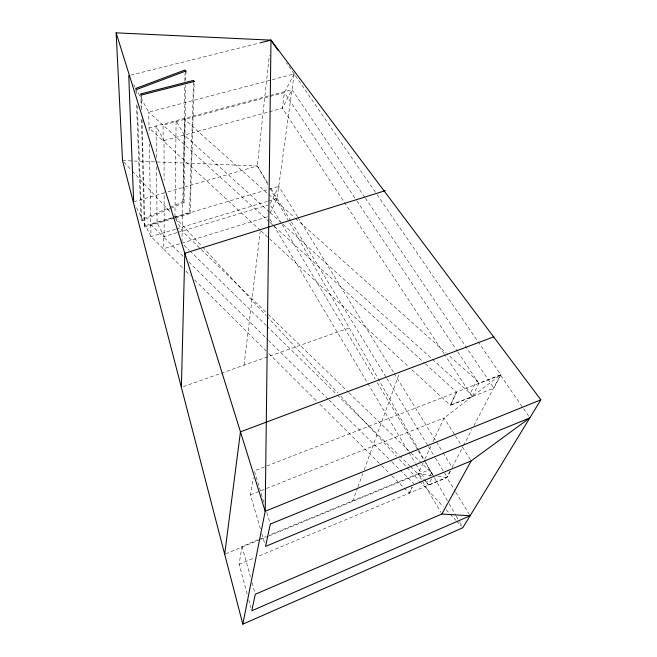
<?xml version="1.0" encoding="UTF-8"?>
<svg xmlns="http://www.w3.org/2000/svg" width="657" height="657" viewBox="0 0 657 657"><rect width="100%" height="100%" fill="white"/><g stroke="black" fill="none" stroke-linecap="round" stroke-linejoin="round"><path stroke-width="0.49" stroke-dasharray="3.29 2.46" d="M170.91 208.253L184.042 202.602L183.303 201.633L184.798 85.311M184.847 81.23L184.937 74.085M184.042 202.602L185.652 85.303M185.726 80.203L185.824 73.058M181.956 242.105L184.609 119.377L267.982 193.831M175.665 217.845L190.111 213.533L189.545 212.482L193.511 81.411M190.111 213.533L194.168 82.511M267.966 184.666L257.339 165.958L269.329 55.352M244.034 365.095L260.197 231.666M270.15 212.884L277.098 198.447L294.147 73.945L148.737 112.158L137.042 90.781M247.188 593.969L239.074 564.314L242.006 546.427L258.094 539.791M260.418 528.885L250.448 494.811L253.232 477.828M352.653 501.422L357.539 488.003M357.893 487.051L362.779 473.64M364.183 469.804L399.809 372.084M423.182 462.799L418.057 473.779L269.452 535.102M424.89 459.136L430.869 446.325M433.004 441.742L444.116 417.951L500.429 374.991L529.829 417.901M391.851 475.783L409.319 493.136L412.185 487.059M425.457 363.847L456.549 392.122L450.423 405.238L493.892 388.115L500.848 374.835L376.001 193.125M411.939 369.834L450.398 405.221L456.549 392.122M409.319 493.136L412.177 487.051M297.514 216.695L278.765 186.268L269.978 204.393L281.598 223.7M450.415 471.11L447.171 477.311L428.38 485.186L426.722 482.394L427.584 480.628M429.744 476.226L431.477 472.703L421.917 463.44M450.398 405.221L472.334 396.623L470.305 393.543L476.793 380.304L446.965 353.671M431.435 479.043L428.38 485.186L425.235 479.906M364.783 197.256L292.004 89.623L282.395 108.224L163.092 140.836L149.024 127.91L269.321 95.7M294.147 73.945L284.415 92.596L282.395 108.224L444.148 353.836M450.119 471.118L446.801 477.467L257.963 556.422M452.024 467.488L462.939 446.637M463.415 445.725L471.956 429.407M473.853 425.777L500.429 374.991L254.374 470.839L263.942 502.786M169.974 208.655L141.83 220.744L141.115 219.75L169.243 207.678M170.179 207.275L183.303 201.633M239.074 564.314L254.185 557.998M259.039 539.397L265.666 536.662M225.63 553.859L259.753 539.775M260.706 539.381L268.286 536.252M269.23 535.857L429.588 469.656M250.448 494.811L444.116 417.951L454.931 435.131M500.848 374.835L478.879 383.425L472.334 396.623L444.715 354.69M183.303 386.645L348.703 328.147M267.44 216.794L163.363 248.831L151.011 236.577L135.482 205.46M177.029 232.644L163.33 236.807L150.79 224.472L278.765 186.268M178.006 232.348L268.015 204.984M175.444 229.194L151.011 236.577L149.295 142.75M176.429 228.899L267.325 201.403M268.302 201.108L277.098 198.447M174.696 218.14L144.844 227.059L144.31 225.983L189.545 212.482M133.65 201.798L164.086 192.977M168.011 191.844L257.339 165.958L267.736 183.057M270.306 95.429L292.004 89.623M130.743 75.136L259.039 43.116M122.522 160.571L257.339 165.958M431.928 475.561L418.057 473.779L440.831 512.271M437.882 476.325L446.801 477.467L455.276 491.403M268.746 194.513L294.747 217.738M295.519 218.42L446.202 352.981M269.469 212.047L184.264 135.046L176.125 120.65L174.951 217.262L182.194 231.075L200.574 248.896M270.232 212.737L280.12 221.672M283.159 224.423L470.305 393.543M269.23 221.738L148.737 112.158L149.131 133.576M269.986 222.427L273.78 225.877M274.536 226.566L424.693 363.157M260.369 230.352L163.092 140.836L163.051 125.159L284.415 92.596L356.266 200.056M261.125 231.042L408.925 367.058M201.313 249.611L267.489 313.759M268.228 314.473L348.382 392.163M349.113 392.87L421.178 462.725M184.132 245.258L189.265 250.276M189.996 250.99L266.216 325.502M266.947 326.217L336.573 394.274M337.304 394.988L398.873 455.17M399.604 455.884L409.861 465.92M410.592 466.634L423.051 478.813M423.79 479.528L426.722 482.394M183.048 256.238L163.33 236.807L163.363 248.831L183.007 268.343M188.888 261.987L267.76 339.685M268.491 340.408L328.369 399.399M329.1 400.121L391.17 461.271M391.901 461.994L413.811 483.577M185.915 271.234L190.284 275.57M194.653 279.907L265.962 350.739M268.869 353.63L316.904 401.337M319.811 404.227L380.937 464.942M381.668 465.665L391.12 475.06M123.918 162.082L131.589 170.352M132.287 171.107L170.631 212.49M174.819 217.007L202.011 246.35M202.709 247.106L266.167 315.574M266.865 316.329L337.985 393.075M340.778 396.089L396.557 456.278M399.349 459.292L406.322 466.815M407.02 467.57L418.87 480.357M419.568 481.113L443.278 506.695M446.07 509.701L449.552 513.47M450.25 514.217L455.827 520.237M456.525 520.993L461.411 526.257M375.418 192.279L286.616 62.957M365.358 198.102L493.892 388.115M356.841 200.911L457.215 351.019M457.781 351.873L478.879 383.425L476.793 380.304M455.473 435.985L461.97 446.3M462.512 447.154L471.168 460.902M298.056 217.566L393.699 372.618M394.233 373.496L442.596 451.893M443.13 452.763L452.271 467.57M290.837 221.007L270.339 187.335M291.371 221.877L386.341 377.586M386.874 378.457L427.962 445.816M428.495 446.694L434.893 457.19M435.427 458.06L443.968 472.063M444.502 472.933L447.171 477.311M455.802 492.274L470.108 515.786M431.477 472.703L433.168 475.528L425.251 462.364M282.124 224.571L375.081 379.007M377.192 382.522L417.86 450.086M418.386 450.957L424.726 461.493M269.986 219.134L273.131 224.423M273.657 225.302L408.449 451.712M408.974 452.591L415.273 463.16M415.791 464.047L424.709 479.019M269.986 188.231L418.271 449.339M418.772 450.234L425.35 461.822M425.859 462.709L433.957 476.966M434.466 477.861L448.632 502.81M449.142 503.705L455.72 515.285M456.221 516.18L459.259 521.527M459.769 522.414L462.799 527.76M133.626 84.539L135.087 87.217M266.841 512.46L270.323 524.081M261.847 533.747L264.41 542.51M242.006 546.427L250.424 576.69M252.05 582.545L255.039 593.287M248.806 599.898L250.974 607.807M135.827 88.424L135.95 91.479M136.484 104.709L141.115 219.75M136.697 90.502L136.861 94.608M137.305 105.884L141.83 220.744M141.427 95.035L141.822 110.384M142.06 119.599L144.844 227.059M140.803 93.902L141.156 107.214M141.485 119.5L144.31 225.983M156.407 157.532L156.079 126.021L164.036 140.573L164.094 180.396M156.497 166.689L157.072 222.6L164.176 236.553L164.11 191.622"/><path stroke-width="0.99" d="M260.041 42.869L270.98 40.134L265.198 511.253L242.819 624.15L462.799 527.76L540.859 399.826L270.98 40.134L116.141 32.85L122.522 160.571L242.819 624.15M185.824 73.058L185.849 71.022L184.995 70.003L135.827 88.424L136.664 89.475L185.849 71.022M181.365 387.334L184.806 253.232L385.232 190.694M224.678 554.253L240.454 431.846L493.949 336.778M441.865 514.02L470.108 515.786L251.779 610.772L255.31 594.265L441.865 514.02L471.168 460.902L529.829 417.901L270.323 524.081L265.543 546.402L471.168 460.902M540.859 399.826L265.198 511.253L116.141 32.85M270.98 40.134L277.927 50.277M128.756 75.637L133.65 201.798M194.201 81.484L141.427 95.035L140.803 93.902L193.544 80.384L194.201 81.484"/></g></svg>
